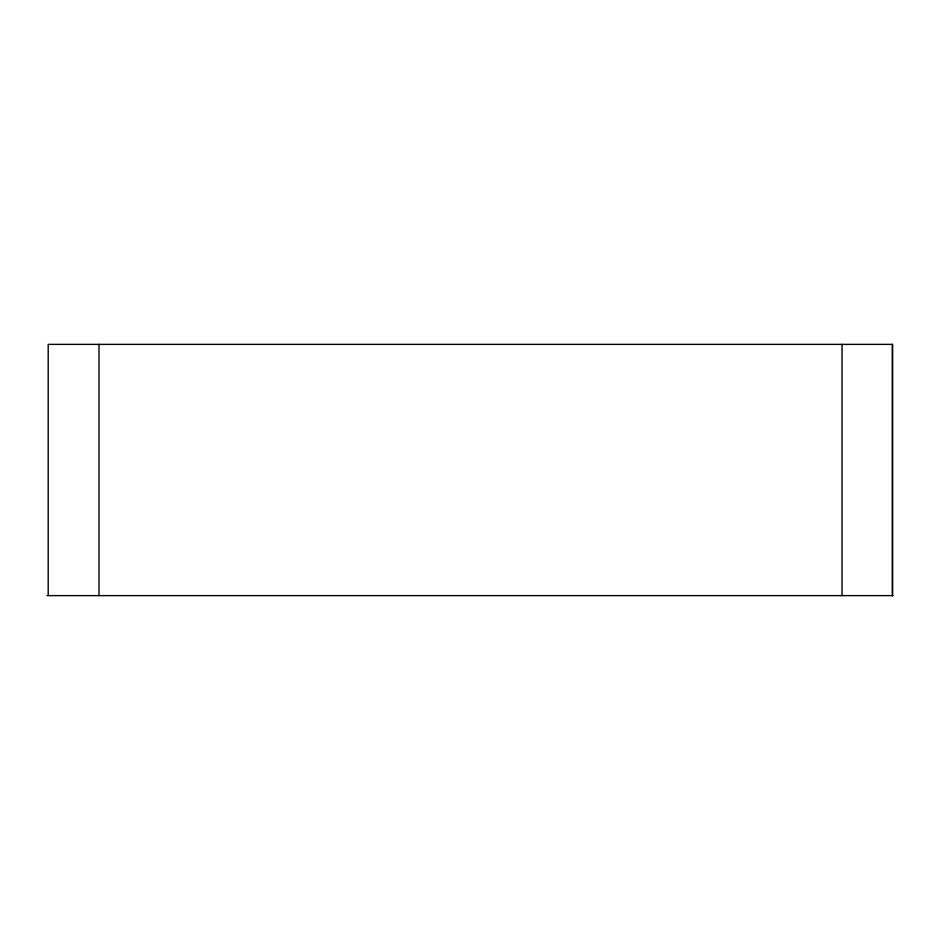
<?xml version="1.0" encoding="UTF-8"?>
<svg xmlns="http://www.w3.org/2000/svg" width="940" height="940" viewBox="0 0 940 940"><rect width="100%" height="100%" fill="white"/><g stroke="black" fill="none" stroke-linecap="round" stroke-linejoin="round"><path stroke-width="1.41" d="M47 595.619L893 595.619M892.565 595.619L892.565 344.381L48.199 344.381L48.199 595.619M892.389 344.381L892.389 595.619M842.04 344.381L842.04 595.619M98.994 344.381L98.994 595.619"/></g></svg>
